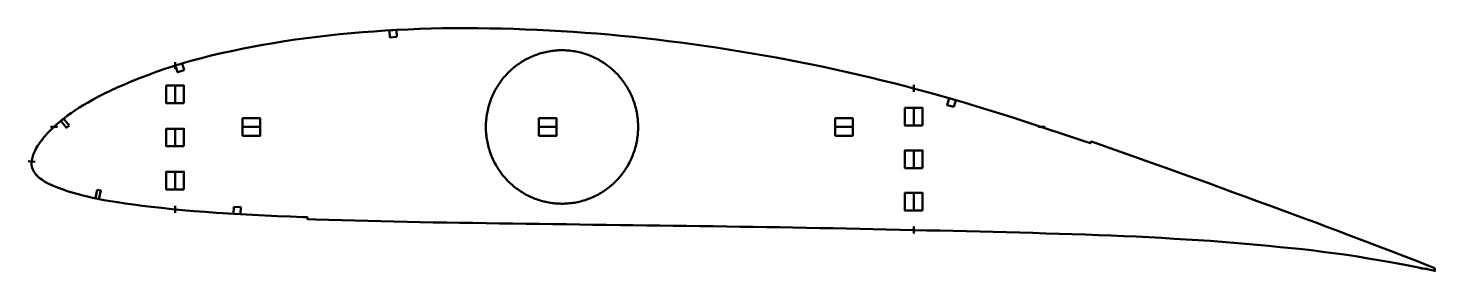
# Model space of a CAD drawing. Header units: metres. Extents: x -3 to 797, y 18 to 156.
import ezdxf

# ---------------------------------------------------------------- set-up
doc = ezdxf.new("R2010")
doc.units = ezdxf.units.M
doc.layers.add('Layer', color=1, linetype='Continuous', lineweight=50)

msp = doc.modelspace()

# ---------------------------------------------------------------- linework, layer by layer
at = {"layer": 'Layer'}
for p, q in [((300.7, 143.6), (300.7, 144.1)), ((80.7, 132.85), (80.7, 136.85)), ((80.7, 124.02), (80.7, 113.02)), ((500.7, 119.89), (500.7, 123.89)), ((500.7, 111.29), (500.7, 100.29)), ((13.74, 100), (9.74, 100)), ((80.7, 99.52), (80.7, 88.52)), ((129.58, 100), (118.58, 100)), ((257.41, 100), (256.91, 100)), ((298.08, 100), (287.08, 100)), ((343.99, 100), (344.49, 100)), ((466.58, 100), (455.58, 100)), ((571.41, 100), (575.41, 100)), ((1.1, 80.25), (-2.88, 80.56)), ((500.7, 87.16), (500.7, 76.16)), ((80.7, 75.02), (80.7, 64.02)), ((300.7, 56.4), (300.7, 55.9)), ((500.7, 63.02), (500.7, 52.02)), ((80.7, 55.19), (80.7, 51.19)), ((722.62, 48.16), (722.43, 47.69)), ((500.7, 43.43), (500.7, 39.43)), ((505.69, 41.42), (509.68, 41.12)), ((760.06, 34.08), (759.87, 33.61)), ((718.07, 31.36), (718, 30.87)), ((757.74, 26.05), (757.66, 25.56)), ((778.75, 26.93), (778.56, 26.48)), ((777.43, 22.59), (777.35, 22.1)), ((789.12, 19.62), (793.1, 19.31))]:
    msp.add_line(p, q, dxfattribs=at)
for points in [[(797.04, 19.78), (794.65, 20.75), (790.81, 22.24), (786.66, 23.88), (782.12, 25.65), (777.18, 27.54), (771.85, 29.57), (766.22, 31.73), (760.32, 33.98), (754.26, 36.29), (748.13, 38.6), (741.96, 40.89), (735.69, 43.25), (729.36, 45.65), (722.92, 48.05), (716.37, 50.47), (709.71, 52.9), (702.93, 55.39), (696.03, 57.92), (689.06, 60.47), (682.04, 63.03), (674.99, 65.6), (667.94, 68.17), (660.9, 70.72), (653.85, 73.27), (646.81, 75.8), (639.78, 78.32), (632.79, 80.81), (625.81, 83.28), (618.85, 85.72), (611.9, 88.14), (604.97, 90.53), (601.54, 91.71), (601.2, 90.71), (597.71, 91.9), (590.82, 94.24), (583.93, 96.54), (577.04, 98.82), (570.16, 101.06), (563.27, 103.29), (556.41, 105.48), (549.59, 107.64), (542.82, 109.75), (536.09, 111.81), (529.39, 113.82), (522.71, 115.77), (516.04, 117.68), (509.39, 119.53), (502.74, 121.35), (496.09, 123.11), (489.46, 124.82), (482.81, 126.48), (476.16, 128.09), (469.49, 129.66), (462.81, 131.19), (456.11, 132.67), (449.41, 134.1), (442.69, 135.5), (435.97, 136.84), (429.22, 138.14), (422.45, 139.4), (415.66, 140.62), (408.86, 141.8), (402.06, 142.94), (395.25, 144.04), (388.44, 145.09), (381.63, 146.1), (374.84, 147.06), (368.04, 147.97), (361.25, 148.84), (354.46, 149.66), (347.68, 150.43), (340.9, 151.16), (334.12, 151.83), (327.34, 152.46), (320.57, 153.03), (313.79, 153.56), (307, 154.04), (300.22, 154.47), (293.43, 154.85), (286.65, 155.19), (279.88, 155.47), (273.12, 155.71), (266.37, 155.89), (259.63, 156.03), (252.91, 156.11), (246.21, 156.15), (239.56, 156.14), (232.95, 156.07), (226.38, 155.94), (219.83, 155.74), (213.29, 155.47), (206.75, 155.15), (200.23, 154.78), (193.73, 154.34), (187.25, 153.84), (180.79, 153.29), (174.37, 152.67), (167.98, 152), (161.63, 151.26), (155.33, 150.47), (149.07, 149.61), (142.87, 148.69), (136.72, 147.7), (130.61, 146.64), (124.55, 145.53), (118.56, 144.36), (112.68, 143.15), (106.92, 141.88), (101.28, 140.55), (95.75, 139.16), (90.34, 137.7), (85.03, 136.17), (79.84, 134.58), (74.78, 132.95), (69.86, 131.26), (65.09, 129.53), (60.48, 127.77), (56.05, 126), (51.83, 124.22), (47.82, 122.46), (44.05, 120.71), (40.5, 118.98), (37.18, 117.27), (34.07, 115.59), (31.18, 113.95), (28.48, 112.35), (25.98, 110.8), (23.67, 109.3), (21.53, 107.84), (19.56, 106.43), (17.73, 105.05), (16.04, 103.71), (14.47, 102.41), (13.01, 101.15), (11.66, 99.93), (10.41, 98.74), (9.26, 97.59), (8.18, 96.47), (7.19, 95.38), (6.27, 94.32), (5.42, 93.29), (4.64, 92.28), (3.91, 91.3), (3.24, 90.32), (2.61, 89.38), (2.05, 88.49), (1.55, 87.61), (1.09, 86.72), (0.67, 85.84), (0.3, 85.02), (-0.01, 84.23), (-0.27, 83.43), (-0.49, 82.63), (-0.67, 81.85), (-0.8, 81.11), (-0.9, 80.35), (-0.94, 79.66), (-0.94, 78.97), (-0.89, 78.27), (-0.77, 77.56), (-0.59, 76.85), (-0.34, 76.13), (-0.04, 75.42), (0.33, 74.73), (0.77, 74.04), (1.28, 73.35), (1.86, 72.68), (2.51, 72.01), (3.21, 71.36), (3.98, 70.72), (4.82, 70.1), (5.72, 69.49), (6.7, 68.9), (7.76, 68.31), (8.9, 67.73), (10.12, 67.15), (11.42, 66.57), (12.81, 65.98), (14.29, 65.39), (15.87, 64.79), (17.55, 64.19), (19.37, 63.6), (21.32, 62.99), (23.43, 62.38), (25.71, 61.76), (28.17, 61.12), (30.83, 60.47), (33.71, 59.81), (36.83, 59.15), (40.23, 58.5), (43.92, 57.85), (47.94, 57.2), (52.29, 56.53), (56.95, 55.86), (61.95, 55.21), (67.26, 54.58), (72.88, 53.97), (78.8, 53.37), (84.95, 52.78), (91.28, 52.22), (97.73, 51.69), (104.29, 51.21), (110.97, 50.78), (117.8, 50.4), (124.75, 50.03), (131.81, 49.69), (138.95, 49.38), (146.19, 49.09), (153.5, 48.81), (155.95, 48.72), (155.91, 47.67), (160.8, 47.48), (168.15, 47.22), (175.5, 46.98), (182.86, 46.77), (190.27, 46.57), (197.7, 46.39), (205.15, 46.21), (212.59, 46.04), (220.02, 45.89), (227.47, 45.76), (234.95, 45.65), (242.47, 45.55), (250.01, 45.44), (257.56, 45.32), (265.12, 45.21), (272.7, 45.1), (280.3, 45), (287.9, 44.9), (295.5, 44.79), (303.11, 44.68), (310.72, 44.57), (318.32, 44.46), (325.91, 44.36), (333.52, 44.26), (341.12, 44.16), (348.73, 44.06), (356.33, 43.95), (363.94, 43.84), (371.54, 43.73), (379.14, 43.64), (386.75, 43.54), (394.34, 43.44), (401.92, 43.34), (409.5, 43.23), (417.08, 43.11), (424.65, 42.99), (432.22, 42.86), (439.78, 42.73), (447.33, 42.58), (454.88, 42.43), (462.45, 42.26), (470.03, 42.09), (477.62, 41.92), (485.21, 41.76), (492.8, 41.6), (500.38, 41.44), (507.96, 41.26), (515.55, 41.09), (523.13, 40.91), (530.7, 40.73), (538.26, 40.56), (545.79, 40.38), (553.32, 40.18), (560.84, 39.97), (568.38, 39.76), (575.9, 39.54), (583.39, 39.32), (590.82, 39.1), (598.2, 38.85), (605.55, 38.59), (612.87, 38.31), (620.11, 38.02), (627.28, 37.7), (634.41, 37.34), (641.52, 36.95), (648.61, 36.53), (655.63, 36.13), (662.52, 35.73), (669.27, 35.25), (676, 34.7), (682.73, 34.15), (689.39, 33.62), (695.96, 33.04), (702.49, 32.39), (709.01, 31.74), (715.46, 31.13), (721.82, 30.48), (728.14, 29.72), (734.51, 28.9), (740.84, 28.09), (747, 27.26), (753.04, 26.33), (759.04, 25.33), (764.92, 24.32), (770.61, 23.33), (776.03, 22.35), (781.15, 21.38), (785.95, 20.47), (790.41, 19.6), (794.52, 18.78), (797.06, 18.25)], [(343.99, 100), (343.98, 100.92), (343.95, 101.83), (343.9, 102.75), (343.83, 103.66), (343.75, 104.57), (343.64, 105.48), (343.52, 106.39), (343.38, 107.29), (343.21, 108.2), (343.03, 109.09), (342.84, 109.99), (342.62, 110.88), (342.38, 111.76), (342.13, 112.64), (341.85, 113.52), (341.56, 114.38), (341.25, 115.25), (340.93, 116.1), (340.58, 116.95), (340.22, 117.79), (339.84, 118.62), (339.44, 119.44), (339.03, 120.26), (338.6, 121.07), (338.15, 121.86), (337.68, 122.65), (337.2, 123.43), (336.71, 124.2), (336.19, 124.95), (335.67, 125.7), (335.12, 126.43), (334.56, 127.16), (333.99, 127.87), (333.4, 128.57), (332.8, 129.25), (332.18, 129.92), (331.55, 130.58), (330.9, 131.23), (330.25, 131.86), (329.57, 132.48), (328.89, 133.08), (328.19, 133.67), (327.48, 134.25), (326.76, 134.81), (326.03, 135.35), (325.29, 135.88), (324.54, 136.39), (323.77, 136.89), (323, 137.37), (322.21, 137.83), (321.42, 138.28), (320.61, 138.71), (319.8, 139.12), (318.98, 139.52), (318.15, 139.9), (317.32, 140.26), (316.47, 140.6), (315.62, 140.92), (314.77, 141.23), (313.9, 141.52), (313.03, 141.79), (312.16, 142.04), (311.28, 142.27), (310.39, 142.49), (309.51, 142.68), (308.61, 142.86), (307.72, 143.02), (306.82, 143.16), (305.92, 143.28), (305.01, 143.38), (304.11, 143.46), (303.2, 143.52), (302.29, 143.57), (301.38, 143.59), (300.47, 143.6), (299.56, 143.58), (298.65, 143.55), (297.75, 143.49), (296.84, 143.42), (295.93, 143.33), (295.03, 143.22), (294.13, 143.09), (293.23, 142.94), (292.34, 142.78), (291.45, 142.59), (290.56, 142.38), (289.68, 142.16), (288.8, 141.92), (287.93, 141.66), (287.06, 141.38), (286.2, 141.08), (285.35, 140.76), (284.5, 140.43), (283.66, 140.08), (282.83, 139.71), (282.01, 139.32), (281.19, 138.92), (280.38, 138.5), (279.58, 138.06), (278.79, 137.6), (278.01, 137.13), (277.24, 136.64), (276.48, 136.14), (275.74, 135.62), (275, 135.08), (274.27, 134.53), (273.56, 133.96), (272.86, 133.38), (272.16, 132.78), (271.49, 132.17), (270.82, 131.55), (270.17, 130.91), (269.53, 130.26), (268.91, 129.59), (268.3, 128.91), (267.7, 128.22), (267.12, 127.51), (266.55, 126.8), (266, 126.07), (265.47, 125.33), (264.95, 124.58), (264.44, 123.81), (263.95, 123.04), (263.48, 122.26), (263.02, 121.47), (262.58, 120.66), (262.16, 119.85), (261.75, 119.03), (261.37, 118.21), (261, 117.37), (260.64, 116.52), (260.31, 115.67), (259.99, 114.82), (259.69, 113.95), (259.41, 113.08), (259.14, 112.2), (258.9, 111.32), (258.67, 110.43), (258.46, 109.54), (258.27, 108.65), (258.1, 107.75), (257.95, 106.84), (257.81, 105.94), (257.7, 105.03), (257.6, 104.12), (257.53, 103.2), (257.47, 102.29), (257.43, 101.37), (257.41, 100.46), (257.41, 99.54), (257.43, 98.63), (257.47, 97.71), (257.53, 96.8), (257.6, 95.88), (257.7, 94.97), (257.81, 94.06), (257.95, 93.16), (258.1, 92.25), (258.27, 91.35), (258.46, 90.46), (258.67, 89.57), (258.9, 88.68), (259.14, 87.8), (259.41, 86.92), (259.69, 86.05), (259.99, 85.18), (260.31, 84.33), (260.64, 83.48), (261, 82.63), (261.37, 81.79), (261.75, 80.97), (262.16, 80.15), (262.58, 79.34), (263.02, 78.53), (263.48, 77.74), (263.95, 76.96), (264.44, 76.19), (264.95, 75.42), (265.47, 74.67), (266, 73.93), (266.55, 73.2), (267.12, 72.49), (267.7, 71.78), (268.3, 71.09), (268.91, 70.41), (269.53, 69.74), (270.17, 69.09), (270.82, 68.45), (271.49, 67.83), (272.16, 67.22), (272.86, 66.62), (273.56, 66.04), (274.27, 65.47), (275, 64.92), (275.74, 64.38), (276.48, 63.86), (277.24, 63.36), (278.01, 62.87), (278.79, 62.4), (279.58, 61.94), (280.38, 61.5), (281.19, 61.08), (282.01, 60.68), (282.83, 60.29), (283.66, 59.92), (284.5, 59.57), (285.35, 59.24), (286.2, 58.92), (287.06, 58.62), (287.93, 58.34), (288.8, 58.08), (289.68, 57.84), (290.56, 57.62), (291.45, 57.41), (292.34, 57.22), (293.23, 57.06), (294.13, 56.91), (295.03, 56.78), (295.93, 56.67), (296.84, 56.58), (297.75, 56.51), (298.65, 56.45), (299.56, 56.42), (300.47, 56.4), (301.38, 56.41), (302.29, 56.43), (303.2, 56.48), (304.11, 56.54), (305.01, 56.62), (305.92, 56.72), (306.82, 56.84), (307.72, 56.98), (308.61, 57.14), (309.51, 57.32), (310.39, 57.51), (311.28, 57.73), (312.16, 57.96), (313.03, 58.21), (313.9, 58.48), (314.77, 58.77), (315.62, 59.08), (316.47, 59.4), (317.32, 59.74), (318.15, 60.1), (318.98, 60.48), (319.8, 60.88), (320.61, 61.29), (321.42, 61.72), (322.21, 62.17), (323, 62.63), (323.77, 63.11), (324.54, 63.61), (325.29, 64.12), (326.03, 64.65), (326.76, 65.19), (327.48, 65.75), (328.19, 66.33), (328.89, 66.92), (329.57, 67.52), (330.25, 68.14), (330.9, 68.77), (331.55, 69.42), (332.18, 70.08), (332.8, 70.75), (333.4, 71.43), (333.99, 72.13), (334.56, 72.84), (335.12, 73.57), (335.67, 74.3), (336.19, 75.05), (336.71, 75.8), (337.2, 76.57), (337.68, 77.35), (338.15, 78.14), (338.6, 78.93), (339.03, 79.74), (339.44, 80.56), (339.84, 81.38), (340.22, 82.21), (340.58, 83.05), (340.93, 83.9), (341.25, 84.75), (341.56, 85.62), (341.85, 86.48), (342.13, 87.36), (342.38, 88.24), (342.62, 89.12), (342.84, 90.01), (343.03, 90.91), (343.21, 91.8), (343.38, 92.71), (343.52, 93.61), (343.64, 94.52), (343.75, 95.43), (343.83, 96.34), (343.9, 97.25), (343.95, 98.17), (343.98, 99.08), (343.99, 100)]]:
    msp.add_lwpolyline(points, close=True, dxfattribs=at)
for points in [[(206.83, 151.15), (202.84, 150.92), (202.61, 154.91), (206.6, 155.15), (206.83, 151.15)], [(85.9, 132.25), (82.07, 131.08), (80.9, 134.91), (84.73, 136.08), (85.9, 132.25)], [(85.7, 113.52), (75.7, 113.52), (75.7, 123.52), (85.7, 123.52), (85.7, 113.52)], [(523.56, 111.35), (519.72, 112.48), (520.85, 116.32), (524.68, 115.19), (523.56, 111.35)], [(20.42, 100.8), (18.85, 99.56), (15.75, 103.48), (17.32, 104.72), (20.42, 100.8)], [(119.08, 95), (119.08, 105), (129.08, 105), (129.08, 95), (119.08, 95)], [(287.58, 95), (287.58, 105), (297.58, 105), (297.58, 95), (287.58, 95)], [(456.08, 95), (456.08, 105), (466.08, 105), (466.08, 95), (456.08, 95)], [(505.7, 100.79), (495.7, 100.79), (495.7, 110.79), (505.7, 110.79), (505.7, 100.79)], [(85.7, 89.02), (75.7, 89.02), (75.7, 99.02), (85.7, 99.02), (85.7, 89.02)], [(505.7, 76.66), (495.7, 76.66), (495.7, 86.66), (505.7, 86.66), (505.7, 76.66)], [(85.7, 64.52), (75.7, 64.52), (75.7, 74.52), (85.7, 74.52), (85.7, 64.52)], [(36.43, 64.35), (38.39, 63.94), (37.36, 59.04), (35.4, 59.46), (36.43, 64.35)], [(505.7, 52.52), (495.7, 52.52), (495.7, 62.52), (505.7, 62.52), (505.7, 52.52)], [(114.14, 54.61), (118.13, 54.38), (117.9, 50.39), (113.91, 50.62), (114.14, 54.61)]]:
    msp.add_lwpolyline(points, dxfattribs=at)

doc.saveas('drawing.dxf')
